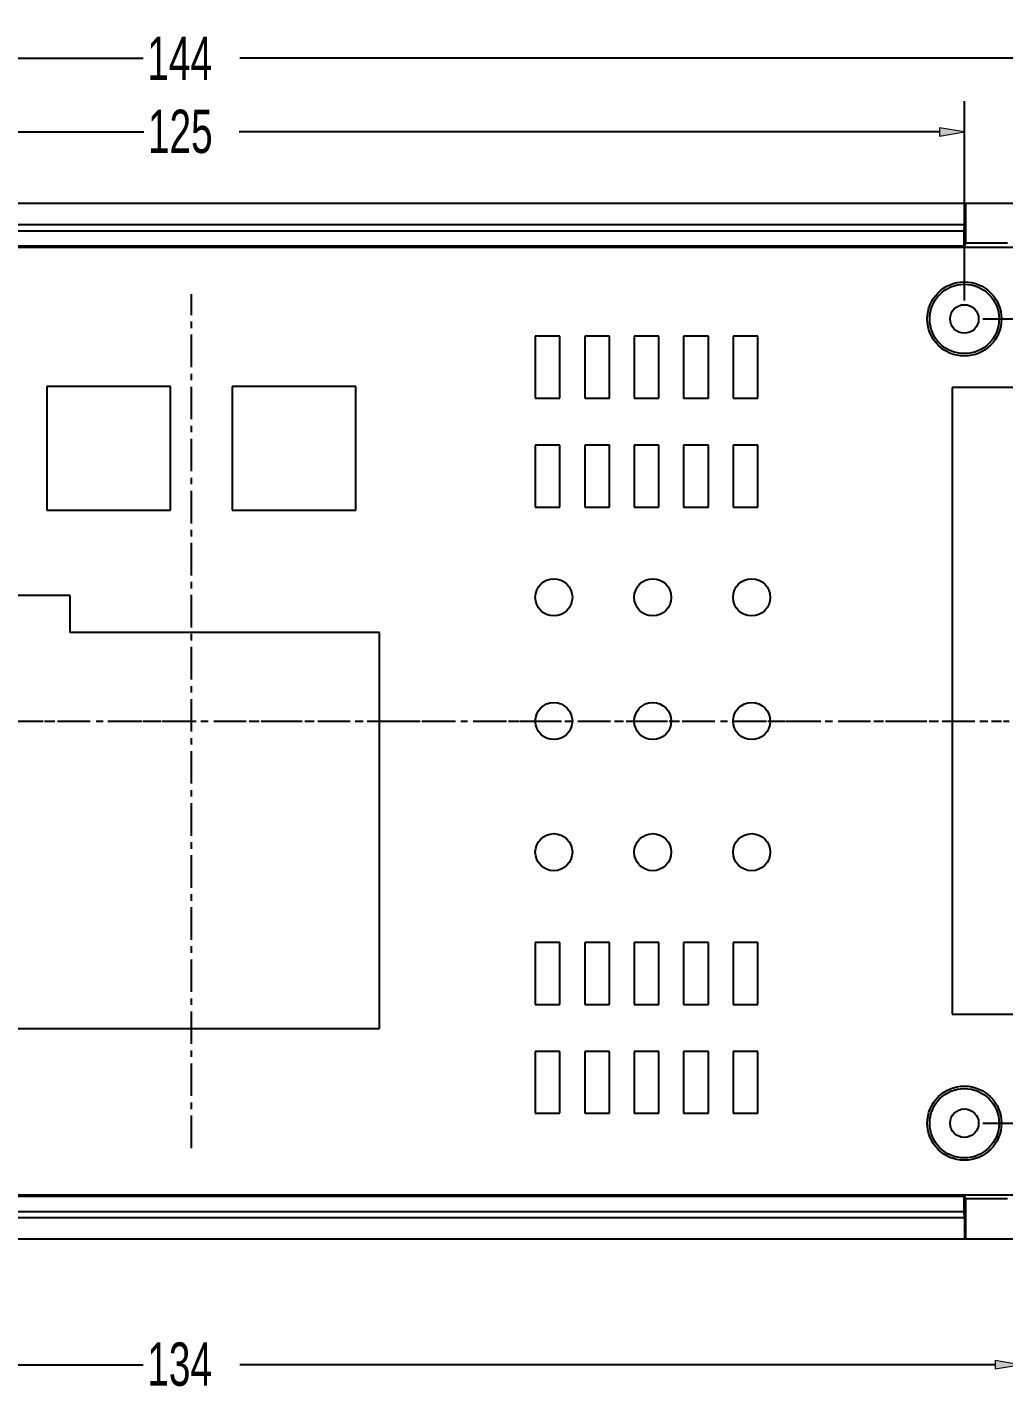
# Model space of a CAD drawing. Header units: inches. Extents: x 0 to 800, y 356 to 444.
# Drawn here: x 90.48 to 107.05, y 395.63 to 418.84 of the extents above; entities that cross this region are included whole.
import ezdxf

# ---------------------------------------------------------------- set-up
doc = ezdxf.new("R2010")
doc.units = ezdxf.units.IN
doc.header["$MEASUREMENT"] = 0
for name, pattern in [('AI-Linetype-15', [0.125948, 0.078717, -0.015743, 0.015743, -0.015743]), ('AI-Linetype-25', [0.883131, 0.551957, -0.110391, 0.110391, -0.110391]), ('AI-Linetype-26', [0.883131, 0.551957, -0.110391, 0.110391, -0.110391])]:
    doc.linetypes.add(name, pattern=pattern)
doc.layers.add('KEEPOUTLAYER', color=7, linetype='Continuous')

# ---------------------------------------------------------------- blocks, each defined once
blk = doc.blocks.new('block 398')
at = {"color": 7, "lineweight": 25, "true_color": 0xffffff}
blk.add_lwpolyline([(77.245, 398.286), (109.277, 398.286)], dxfattribs=at)
blk = doc.blocks.new('block 401')
at = {"color": 7, "lineweight": 25, "true_color": 0xffffff}
blk.add_lwpolyline([(80.142, 398.647), (106.381, 398.647)], dxfattribs=at)
blk = doc.blocks.new('block 402')
at = {"color": 7, "lineweight": 25, "true_color": 0xffffff}
blk.add_lwpolyline([(80.148, 398.752), (106.375, 398.752)], dxfattribs=at)
blk = doc.blocks.new('block 405')
at = {"color": 7, "lineweight": 25, "true_color": 0xffffff}
blk.add_lwpolyline([(107.114, 398.963), (106.403, 398.963)], dxfattribs=at)
blk = doc.blocks.new('block 407')
at = {"color": 7, "lineweight": 25, "true_color": 0xffffff}
blk.add_lwpolyline([(80.148, 399.011), (106.375, 399.011)], dxfattribs=at)
blk = doc.blocks.new('block 410')
at = {"color": 7, "lineweight": 25, "true_color": 0xffffff}
blk.add_lwpolyline([(79.222, 399.034), (107.303, 399.034)], dxfattribs=at)
blk = doc.blocks.new('block 413')
at = {"color": 7, "lineweight": 25, "true_color": 0xffffff}
blk.add_lwpolyline([(99.097, 400.417), (99.516, 400.417)], dxfattribs=at)
blk = doc.blocks.new('block 414')
at = {"color": 7, "lineweight": 25, "true_color": 0xffffff}
blk.add_lwpolyline([(99.936, 400.417), (100.356, 400.417)], dxfattribs=at)
blk = doc.blocks.new('block 415')
at = {"color": 7, "lineweight": 25, "true_color": 0xffffff}
blk.add_lwpolyline([(100.776, 400.417), (101.195, 400.417)], dxfattribs=at)
blk = doc.blocks.new('block 416')
at = {"color": 7, "lineweight": 25, "true_color": 0xffffff}
blk.add_lwpolyline([(101.615, 400.417), (102.035, 400.417)], dxfattribs=at)
blk = doc.blocks.new('block 417')
at = {"color": 7, "lineweight": 25, "true_color": 0xffffff}
blk.add_lwpolyline([(102.455, 400.417), (102.875, 400.417)], dxfattribs=at)
blk = doc.blocks.new('block 429')
at = {"color": 7, "lineweight": 25, "true_color": 0xffffff}
blk.add_lwpolyline([(102.875, 401.466), (102.455, 401.466)], dxfattribs=at)
blk = doc.blocks.new('block 430')
at = {"color": 7, "lineweight": 25, "true_color": 0xffffff}
blk.add_lwpolyline([(102.035, 401.466), (101.615, 401.466)], dxfattribs=at)
blk = doc.blocks.new('block 431')
at = {"color": 7, "lineweight": 25, "true_color": 0xffffff}
blk.add_lwpolyline([(101.195, 401.466), (100.776, 401.466)], dxfattribs=at)
blk = doc.blocks.new('block 432')
at = {"color": 7, "lineweight": 25, "true_color": 0xffffff}
blk.add_lwpolyline([(100.356, 401.466), (99.936, 401.466)], dxfattribs=at)
blk = doc.blocks.new('block 433')
at = {"color": 7, "lineweight": 25, "true_color": 0xffffff}
blk.add_lwpolyline([(99.516, 401.466), (99.097, 401.466)], dxfattribs=at)
blk = doc.blocks.new('block 434')
at = {"color": 7, "lineweight": 25, "true_color": 0xffffff}
blk.add_lwpolyline([(81.758, 401.856), (96.452, 401.856)], dxfattribs=at)
blk = doc.blocks.new('block 438')
at = {"color": 7, "lineweight": 25, "true_color": 0xffffff}
blk.add_lwpolyline([(106.175, 402.096), (108.475, 402.096)], dxfattribs=at)
blk = doc.blocks.new('block 441')
at = {"color": 7, "lineweight": 25, "true_color": 0xffffff}
blk.add_lwpolyline([(99.097, 402.264), (99.516, 402.264)], dxfattribs=at)
blk = doc.blocks.new('block 442')
at = {"color": 7, "lineweight": 25, "true_color": 0xffffff}
blk.add_lwpolyline([(99.936, 402.264), (100.356, 402.264)], dxfattribs=at)
blk = doc.blocks.new('block 443')
at = {"color": 7, "lineweight": 25, "true_color": 0xffffff}
blk.add_lwpolyline([(100.776, 402.264), (101.195, 402.264)], dxfattribs=at)
blk = doc.blocks.new('block 444')
at = {"color": 7, "lineweight": 25, "true_color": 0xffffff}
blk.add_lwpolyline([(101.615, 402.264), (102.035, 402.264)], dxfattribs=at)
blk = doc.blocks.new('block 445')
at = {"color": 7, "lineweight": 25, "true_color": 0xffffff}
blk.add_lwpolyline([(102.455, 402.264), (102.875, 402.264)], dxfattribs=at)
blk = doc.blocks.new('block 450')
at = {"color": 7, "lineweight": 25, "true_color": 0xffffff}
blk.add_lwpolyline([(102.875, 403.313), (102.455, 403.313)], dxfattribs=at)
blk = doc.blocks.new('block 451')
at = {"color": 7, "lineweight": 25, "true_color": 0xffffff}
blk.add_lwpolyline([(102.035, 403.313), (101.615, 403.313)], dxfattribs=at)
blk = doc.blocks.new('block 452')
at = {"color": 7, "lineweight": 25, "true_color": 0xffffff}
blk.add_lwpolyline([(101.195, 403.313), (100.776, 403.313)], dxfattribs=at)
blk = doc.blocks.new('block 453')
at = {"color": 7, "lineweight": 25, "true_color": 0xffffff}
blk.add_lwpolyline([(100.356, 403.313), (99.936, 403.313)], dxfattribs=at)
blk = doc.blocks.new('block 454')
at = {"color": 7, "lineweight": 25, "true_color": 0xffffff}
blk.add_lwpolyline([(99.516, 403.313), (99.097, 403.313)], dxfattribs=at)
blk = doc.blocks.new('block 462')
at = {"color": 7, "lineweight": 25, "true_color": 0xffffff}
blk.add_lwpolyline([(90.805, 412.747), (90.805, 410.647)], dxfattribs=at)
blk = doc.blocks.new('block 463')
at = {"color": 7, "lineweight": 25, "true_color": 0xffffff}
blk.add_lwpolyline([(91.204, 408.573), (91.204, 409.203)], dxfattribs=at)
blk = doc.blocks.new('block 472')
at = {"color": 7, "lineweight": 25, "true_color": 0xffffff}
blk.add_lwpolyline([(92.904, 410.647), (92.904, 412.747)], dxfattribs=at)
blk = doc.blocks.new('block 479')
at = {"color": 7, "lineweight": 25, "true_color": 0xffffff}
blk.add_lwpolyline([(93.954, 412.747), (93.954, 410.647)], dxfattribs=at)
blk = doc.blocks.new('block 486')
at = {"color": 7, "lineweight": 25, "true_color": 0xffffff}
blk.add_lwpolyline([(96.452, 408.573), (91.204, 408.573)], dxfattribs=at)
blk = doc.blocks.new('block 488')
at = {"color": 7, "lineweight": 25, "true_color": 0xffffff}
blk.add_lwpolyline([(96.053, 410.647), (96.053, 412.747)], dxfattribs=at)
blk = doc.blocks.new('block 491')
at = {"color": 7, "lineweight": 25, "true_color": 0xffffff}
blk.add_lwpolyline([(91.204, 409.203), (87.006, 409.203)], dxfattribs=at)
blk = doc.blocks.new('block 496')
at = {"color": 7, "lineweight": 25, "true_color": 0xffffff}
blk.add_lwpolyline([(96.452, 401.856), (96.452, 408.573)], dxfattribs=at)
blk = doc.blocks.new('block 504')
at = {"color": 7, "lineweight": 25, "true_color": 0xffffff}
blk.add_lwpolyline([(90.805, 410.647), (92.904, 410.647)], dxfattribs=at)
blk = doc.blocks.new('block 505')
at = {"color": 7, "lineweight": 25, "true_color": 0xffffff}
blk.add_lwpolyline([(93.954, 410.647), (96.053, 410.647)], dxfattribs=at)
blk = doc.blocks.new('block 506')
at = {"color": 7, "lineweight": 25, "true_color": 0xffffff}
blk.add_lwpolyline([(99.097, 410.702), (99.516, 410.702)], dxfattribs=at)
blk = doc.blocks.new('block 507')
at = {"color": 7, "lineweight": 25, "true_color": 0xffffff}
blk.add_lwpolyline([(99.936, 410.702), (100.356, 410.702)], dxfattribs=at)
blk = doc.blocks.new('block 508')
at = {"color": 7, "lineweight": 25, "true_color": 0xffffff}
blk.add_lwpolyline([(100.776, 410.702), (101.195, 410.702)], dxfattribs=at)
blk = doc.blocks.new('block 509')
at = {"color": 7, "lineweight": 25, "true_color": 0xffffff}
blk.add_lwpolyline([(101.615, 410.702), (102.035, 410.702)], dxfattribs=at)
blk = doc.blocks.new('block 510')
at = {"color": 7, "lineweight": 25, "true_color": 0xffffff}
blk.add_lwpolyline([(102.455, 410.702), (102.875, 410.702)], dxfattribs=at)
blk = doc.blocks.new('block 515')
at = {"color": 7, "lineweight": 25, "true_color": 0xffffff}
blk.add_lwpolyline([(102.875, 411.751), (102.455, 411.751)], dxfattribs=at)
blk = doc.blocks.new('block 516')
at = {"color": 7, "lineweight": 25, "true_color": 0xffffff}
blk.add_lwpolyline([(102.035, 411.751), (101.615, 411.751)], dxfattribs=at)
blk = doc.blocks.new('block 517')
at = {"color": 7, "lineweight": 25, "true_color": 0xffffff}
blk.add_lwpolyline([(101.195, 411.751), (100.776, 411.751)], dxfattribs=at)
blk = doc.blocks.new('block 518')
at = {"color": 7, "lineweight": 25, "true_color": 0xffffff}
blk.add_lwpolyline([(100.356, 411.751), (99.936, 411.751)], dxfattribs=at)
blk = doc.blocks.new('block 519')
at = {"color": 7, "lineweight": 25, "true_color": 0xffffff}
blk.add_lwpolyline([(99.516, 411.751), (99.097, 411.751)], dxfattribs=at)
blk = doc.blocks.new('block 524')
at = {"color": 7, "lineweight": 25, "true_color": 0xffffff}
blk.add_lwpolyline([(99.097, 412.549), (99.516, 412.549)], dxfattribs=at)
blk = doc.blocks.new('block 525')
at = {"color": 7, "lineweight": 25, "true_color": 0xffffff}
blk.add_lwpolyline([(99.936, 412.549), (100.356, 412.549)], dxfattribs=at)
blk = doc.blocks.new('block 526')
at = {"color": 7, "lineweight": 25, "true_color": 0xffffff}
blk.add_lwpolyline([(100.776, 412.549), (101.195, 412.549)], dxfattribs=at)
blk = doc.blocks.new('block 527')
at = {"color": 7, "lineweight": 25, "true_color": 0xffffff}
blk.add_lwpolyline([(101.615, 412.549), (102.035, 412.549)], dxfattribs=at)
blk = doc.blocks.new('block 528')
at = {"color": 7, "lineweight": 25, "true_color": 0xffffff}
blk.add_lwpolyline([(102.455, 412.549), (102.875, 412.549)], dxfattribs=at)
blk = doc.blocks.new('block 531')
at = {"color": 7, "lineweight": 25, "true_color": 0xffffff}
blk.add_lwpolyline([(108.475, 412.727), (106.175, 412.727)], dxfattribs=at)
blk = doc.blocks.new('block 533')
at = {"color": 7, "lineweight": 25, "true_color": 0xffffff}
blk.add_lwpolyline([(96.053, 412.747), (93.954, 412.747)], dxfattribs=at)
blk = doc.blocks.new('block 534')
at = {"color": 7, "lineweight": 25, "true_color": 0xffffff}
blk.add_lwpolyline([(92.904, 412.747), (90.805, 412.747)], dxfattribs=at)
blk = doc.blocks.new('block 538')
at = {"color": 7, "lineweight": 25, "true_color": 0xffffff}
blk.add_lwpolyline([(99.097, 413.599), (99.097, 412.549)], dxfattribs=at)
blk = doc.blocks.new('block 539')
at = {"color": 7, "lineweight": 25, "true_color": 0xffffff}
blk.add_lwpolyline([(99.097, 411.751), (99.097, 410.702)], dxfattribs=at)
blk = doc.blocks.new('block 540')
at = {"color": 7, "lineweight": 25, "true_color": 0xffffff}
blk.add_lwpolyline([(99.097, 403.313), (99.097, 402.264)], dxfattribs=at)
blk = doc.blocks.new('block 541')
at = {"color": 7, "lineweight": 25, "true_color": 0xffffff}
blk.add_lwpolyline([(99.097, 401.466), (99.097, 400.417)], dxfattribs=at)
blk = doc.blocks.new('block 542')
at = {"color": 7, "lineweight": 25, "true_color": 0xffffff}
blk.add_lwpolyline([(99.516, 400.417), (99.516, 401.466)], dxfattribs=at)
blk = doc.blocks.new('block 543')
at = {"color": 7, "lineweight": 25, "true_color": 0xffffff}
blk.add_lwpolyline([(99.516, 402.264), (99.516, 403.313)], dxfattribs=at)
blk = doc.blocks.new('block 544')
at = {"color": 7, "lineweight": 25, "true_color": 0xffffff}
blk.add_lwpolyline([(99.516, 410.702), (99.516, 411.751)], dxfattribs=at)
blk = doc.blocks.new('block 545')
at = {"color": 7, "lineweight": 25, "true_color": 0xffffff}
blk.add_lwpolyline([(99.516, 412.549), (99.516, 413.599)], dxfattribs=at)
blk = doc.blocks.new('block 546')
at = {"color": 7, "lineweight": 25, "true_color": 0xffffff}
blk.add_lwpolyline([(99.936, 413.599), (99.936, 412.549)], dxfattribs=at)
blk = doc.blocks.new('block 547')
at = {"color": 7, "lineweight": 25, "true_color": 0xffffff}
blk.add_lwpolyline([(99.936, 411.751), (99.936, 410.702)], dxfattribs=at)
blk = doc.blocks.new('block 548')
at = {"color": 7, "lineweight": 25, "true_color": 0xffffff}
blk.add_lwpolyline([(99.936, 403.313), (99.936, 402.264)], dxfattribs=at)
blk = doc.blocks.new('block 549')
at = {"color": 7, "lineweight": 25, "true_color": 0xffffff}
blk.add_lwpolyline([(99.936, 401.466), (99.936, 400.417)], dxfattribs=at)
blk = doc.blocks.new('block 554')
at = {"color": 7, "lineweight": 25, "true_color": 0xffffff}
blk.add_lwpolyline([(102.875, 413.599), (102.455, 413.599)], dxfattribs=at)
blk = doc.blocks.new('block 555')
at = {"color": 7, "lineweight": 25, "true_color": 0xffffff}
blk.add_lwpolyline([(102.035, 413.599), (101.615, 413.599)], dxfattribs=at)
blk = doc.blocks.new('block 556')
at = {"color": 7, "lineweight": 25, "true_color": 0xffffff}
blk.add_lwpolyline([(101.195, 413.599), (100.776, 413.599)], dxfattribs=at)
blk = doc.blocks.new('block 557')
at = {"color": 7, "lineweight": 25, "true_color": 0xffffff}
blk.add_lwpolyline([(100.356, 413.599), (99.936, 413.599)], dxfattribs=at)
blk = doc.blocks.new('block 558')
at = {"color": 7, "lineweight": 25, "true_color": 0xffffff}
blk.add_lwpolyline([(99.516, 413.599), (99.097, 413.599)], dxfattribs=at)
blk = doc.blocks.new('block 561')
at = {"color": 7, "lineweight": 25, "true_color": 0xffffff}
blk.add_lwpolyline([(100.356, 400.417), (100.356, 401.466)], dxfattribs=at)
blk = doc.blocks.new('block 562')
at = {"color": 7, "lineweight": 25, "true_color": 0xffffff}
blk.add_lwpolyline([(100.356, 402.264), (100.356, 403.313)], dxfattribs=at)
blk = doc.blocks.new('block 563')
at = {"color": 7, "lineweight": 25, "true_color": 0xffffff}
blk.add_lwpolyline([(100.356, 410.702), (100.356, 411.751)], dxfattribs=at)
blk = doc.blocks.new('block 564')
at = {"color": 7, "lineweight": 25, "true_color": 0xffffff}
blk.add_lwpolyline([(100.356, 412.549), (100.356, 413.599)], dxfattribs=at)
blk = doc.blocks.new('block 565')
at = {"color": 7, "lineweight": 25, "true_color": 0xffffff}
blk.add_lwpolyline([(100.776, 413.599), (100.776, 412.549)], dxfattribs=at)
blk = doc.blocks.new('block 566')
at = {"color": 7, "lineweight": 25, "true_color": 0xffffff}
blk.add_lwpolyline([(100.776, 411.751), (100.776, 410.702)], dxfattribs=at)
blk = doc.blocks.new('block 567')
at = {"color": 7, "lineweight": 25, "true_color": 0xffffff}
blk.add_lwpolyline([(100.776, 403.313), (100.776, 402.264)], dxfattribs=at)
blk = doc.blocks.new('block 568')
at = {"color": 7, "lineweight": 25, "true_color": 0xffffff}
blk.add_lwpolyline([(100.776, 401.466), (100.776, 400.417)], dxfattribs=at)
blk = doc.blocks.new('block 569')
at = {"color": 7, "lineweight": 25, "true_color": 0xffffff}
blk.add_lwpolyline([(101.195, 400.417), (101.195, 401.466)], dxfattribs=at)
blk = doc.blocks.new('block 570')
at = {"color": 7, "lineweight": 25, "true_color": 0xffffff}
blk.add_lwpolyline([(101.195, 402.264), (101.195, 403.313)], dxfattribs=at)
blk = doc.blocks.new('block 571')
at = {"color": 7, "lineweight": 25, "true_color": 0xffffff}
blk.add_lwpolyline([(101.195, 410.702), (101.195, 411.751)], dxfattribs=at)
blk = doc.blocks.new('block 572')
at = {"color": 7, "lineweight": 25, "true_color": 0xffffff}
blk.add_lwpolyline([(101.195, 412.549), (101.195, 413.599)], dxfattribs=at)
blk = doc.blocks.new('block 573')
at = {"color": 7, "lineweight": 25, "true_color": 0xffffff}
blk.add_lwpolyline([(106.403, 415.178), (106.375, 415.131)], dxfattribs=at)
blk = doc.blocks.new('block 574')
at = {"color": 7, "lineweight": 25, "true_color": 0xffffff}
blk.add_lwpolyline([(107.3, 415.107), (79.243, 415.107)], dxfattribs=at)
blk = doc.blocks.new('block 577')
at = {"color": 7, "lineweight": 25, "true_color": 0xffffff}
blk.add_lwpolyline([(80.148, 415.131), (106.375, 415.131)], dxfattribs=at)
blk = doc.blocks.new('block 578')
at = {"color": 7, "lineweight": 25, "true_color": 0xffffff}
blk.add_lwpolyline([(107.114, 415.178), (106.403, 415.178)], dxfattribs=at)
blk = doc.blocks.new('block 582')
at = {"color": 7, "lineweight": 25, "true_color": 0xffffff}
blk.add_lwpolyline([(80.148, 415.389), (106.375, 415.389)], dxfattribs=at)
blk = doc.blocks.new('block 583')
at = {"color": 7, "lineweight": 25, "true_color": 0xffffff}
blk.add_lwpolyline([(106.375, 399.011), (106.403, 398.963)], dxfattribs=at)
blk = doc.blocks.new('block 584')
at = {"color": 7, "lineweight": 25, "true_color": 0xffffff}
blk.add_lwpolyline([(101.615, 413.599), (101.615, 412.549)], dxfattribs=at)
blk = doc.blocks.new('block 585')
at = {"color": 7, "lineweight": 25, "true_color": 0xffffff}
blk.add_lwpolyline([(101.615, 411.751), (101.615, 410.702)], dxfattribs=at)
blk = doc.blocks.new('block 586')
at = {"color": 7, "lineweight": 25, "true_color": 0xffffff}
blk.add_lwpolyline([(101.615, 403.313), (101.615, 402.264)], dxfattribs=at)
blk = doc.blocks.new('block 587')
at = {"color": 7, "lineweight": 25, "true_color": 0xffffff}
blk.add_lwpolyline([(101.615, 401.466), (101.615, 400.417)], dxfattribs=at)
blk = doc.blocks.new('block 588')
at = {"color": 7, "lineweight": 25, "true_color": 0xffffff}
blk.add_lwpolyline([(102.035, 400.417), (102.035, 401.466)], dxfattribs=at)
blk = doc.blocks.new('block 589')
at = {"color": 7, "lineweight": 25, "true_color": 0xffffff}
blk.add_lwpolyline([(102.035, 402.264), (102.035, 403.313)], dxfattribs=at)
blk = doc.blocks.new('block 590')
at = {"color": 7, "lineweight": 25, "true_color": 0xffffff}
blk.add_lwpolyline([(102.035, 410.702), (102.035, 411.751)], dxfattribs=at)
blk = doc.blocks.new('block 591')
at = {"color": 7, "lineweight": 25, "true_color": 0xffffff}
blk.add_lwpolyline([(102.035, 412.549), (102.035, 413.599)], dxfattribs=at)
blk = doc.blocks.new('block 592')
at = {"color": 7, "lineweight": 25, "true_color": 0xffffff}
blk.add_lwpolyline([(102.455, 413.599), (102.455, 412.549)], dxfattribs=at)
blk = doc.blocks.new('block 593')
at = {"color": 7, "lineweight": 25, "true_color": 0xffffff}
blk.add_lwpolyline([(102.455, 411.751), (102.455, 410.702)], dxfattribs=at)
blk = doc.blocks.new('block 594')
at = {"color": 7, "lineweight": 25, "true_color": 0xffffff}
blk.add_lwpolyline([(102.455, 403.313), (102.455, 402.264)], dxfattribs=at)
blk = doc.blocks.new('block 595')
at = {"color": 7, "lineweight": 25, "true_color": 0xffffff}
blk.add_lwpolyline([(102.455, 401.466), (102.455, 400.417)], dxfattribs=at)
blk = doc.blocks.new('block 596')
at = {"color": 7, "lineweight": 25, "true_color": 0xffffff}
blk.add_lwpolyline([(80.142, 415.494), (106.381, 415.494)], dxfattribs=at)
blk = doc.blocks.new('block 599')
at = {"color": 7, "lineweight": 25, "true_color": 0xffffff}
blk.add_lwpolyline([(77.245, 415.855), (109.277, 415.855)], dxfattribs=at)
blk = doc.blocks.new('block 600')
at = {"color": 7, "lineweight": 25, "true_color": 0xffffff}
blk.add_lwpolyline([(102.875, 400.417), (102.875, 401.466)], dxfattribs=at)
blk = doc.blocks.new('block 601')
at = {"color": 7, "lineweight": 25, "true_color": 0xffffff}
blk.add_lwpolyline([(102.875, 402.264), (102.875, 403.313)], dxfattribs=at)
blk = doc.blocks.new('block 602')
at = {"color": 7, "lineweight": 25, "true_color": 0xffffff}
blk.add_lwpolyline([(102.875, 410.702), (102.875, 411.751)], dxfattribs=at)
blk = doc.blocks.new('block 603')
at = {"color": 7, "lineweight": 25, "true_color": 0xffffff}
blk.add_lwpolyline([(102.875, 412.549), (102.875, 413.599)], dxfattribs=at)
blk = doc.blocks.new('block 604')
at = {"color": 7, "lineweight": 25, "true_color": 0xffffff}
blk.add_lwpolyline([(106.381, 398.647), (106.375, 398.752)], dxfattribs=at)
blk = doc.blocks.new('block 605')
at = {"color": 7, "lineweight": 25, "true_color": 0xffffff}
blk.add_lwpolyline([(106.175, 412.727), (106.175, 402.096)], dxfattribs=at)
blk = doc.blocks.new('block 606')
at = {"color": 7, "lineweight": 25, "true_color": 0xffffff}
blk.add_lwpolyline([(106.375, 398.752), (106.375, 399.011)], dxfattribs=at)
blk = doc.blocks.new('block 607')
at = {"color": 7, "lineweight": 25, "true_color": 0xffffff}
blk.add_lwpolyline([(106.375, 415.131), (106.375, 415.389)], dxfattribs=at)
blk = doc.blocks.new('block 608')
at = {"color": 7, "lineweight": 25, "true_color": 0xffffff}
blk.add_lwpolyline([(106.381, 415.855), (106.381, 415.494)], dxfattribs=at)
blk = doc.blocks.new('block 609')
at = {"color": 7, "lineweight": 25, "true_color": 0xffffff}
blk.add_lwpolyline([(106.381, 398.647), (106.381, 398.286)], dxfattribs=at)
blk = doc.blocks.new('block 610')
at = {"color": 7, "lineweight": 25, "true_color": 0xffffff}
blk.add_lwpolyline([(106.403, 398.286), (106.403, 398.963)], dxfattribs=at)
blk = doc.blocks.new('block 611')
at = {"color": 7, "lineweight": 25, "true_color": 0xffffff}
blk.add_lwpolyline([(106.403, 415.178), (106.403, 415.855)], dxfattribs=at)
blk = doc.blocks.new('block 612')
at = {"color": 7, "lineweight": 25, "true_color": 0xffffff}
blk.add_lwpolyline([(106.375, 415.389), (106.381, 415.494)], dxfattribs=at)
blk = doc.blocks.new('block 880')
at = {"color": 7, "lineweight": 25, "true_color": 0xffffff}
blk.add_open_spline([(107.01, 400.249), (107.01, 400.596), (106.728, 400.878), (106.38, 400.878), (106.032, 400.878), (105.75, 400.596), (105.75, 400.249), (105.75, 399.9), (106.032, 399.619), (106.38, 399.619), (106.728, 399.619), (107.01, 399.9), (107.01, 400.249), (107.01, 400.249), (107.01, 400.249), (107.01, 400.249)], degree=3, knots=[0, 0, 0, 0, 1, 1, 1, 2, 2, 2, 3, 3, 3, 4, 4, 4, 5, 5, 5, 5], dxfattribs=at)
blk = doc.blocks.new('block 881')
at = {"color": 7, "lineweight": 25, "true_color": 0xffffff}
blk.add_open_spline([(106.969, 400.249), (106.969, 400.574), (106.705, 400.837), (106.38, 400.837), (106.055, 400.837), (105.792, 400.574), (105.792, 400.249), (105.792, 399.924), (106.055, 399.66), (106.38, 399.66), (106.705, 399.66), (106.969, 399.924), (106.969, 400.249), (106.969, 400.249), (106.969, 400.249), (106.969, 400.249)], degree=3, knots=[0, 0, 0, 0, 1, 1, 1, 2, 2, 2, 3, 3, 3, 4, 4, 4, 5, 5, 5, 5], dxfattribs=at)
blk = doc.blocks.new('block 883')
at = {"color": 7, "lineweight": 25, "true_color": 0xffffff}
blk.add_open_spline([(99.726, 404.846), (99.726, 405.02), (99.585, 405.161), (99.411, 405.161), (99.237, 405.161), (99.097, 405.02), (99.097, 404.846), (99.097, 404.672), (99.237, 404.531), (99.411, 404.531), (99.585, 404.531), (99.726, 404.672), (99.726, 404.846), (99.726, 404.846), (99.726, 404.846), (99.726, 404.846)], degree=3, knots=[0, 0, 0, 0, 1, 1, 1, 2, 2, 2, 3, 3, 3, 4, 4, 4, 5, 5, 5, 5], dxfattribs=at)
blk = doc.blocks.new('block 884')
at = {"color": 7, "lineweight": 25, "true_color": 0xffffff}
blk.add_open_spline([(101.405, 404.846), (101.405, 405.02), (101.265, 405.161), (101.09, 405.161), (100.917, 405.161), (100.776, 405.02), (100.776, 404.846), (100.776, 404.672), (100.917, 404.531), (101.09, 404.531), (101.265, 404.531), (101.405, 404.672), (101.405, 404.846), (101.405, 404.846), (101.405, 404.846), (101.405, 404.846)], degree=3, knots=[0, 0, 0, 0, 1, 1, 1, 2, 2, 2, 3, 3, 3, 4, 4, 4, 5, 5, 5, 5], dxfattribs=at)
blk = doc.blocks.new('block 885')
at = {"color": 7, "lineweight": 25, "true_color": 0xffffff}
blk.add_open_spline([(103.084, 404.846), (103.084, 405.02), (102.944, 405.161), (102.77, 405.161), (102.596, 405.161), (102.455, 405.02), (102.455, 404.846), (102.455, 404.672), (102.596, 404.531), (102.77, 404.531), (102.944, 404.531), (103.084, 404.672), (103.084, 404.846), (103.084, 404.846), (103.084, 404.846), (103.084, 404.846)], degree=3, knots=[0, 0, 0, 0, 1, 1, 1, 2, 2, 2, 3, 3, 3, 4, 4, 4, 5, 5, 5, 5], dxfattribs=at)
blk = doc.blocks.new('block 886')
at = {"color": 7, "lineweight": 25, "true_color": 0xffffff}
blk.add_open_spline([(106.622, 400.249), (106.622, 400.382), (106.514, 400.49), (106.38, 400.49), (106.247, 400.49), (106.139, 400.382), (106.139, 400.249), (106.139, 400.115), (106.247, 400.007), (106.38, 400.007), (106.514, 400.007), (106.622, 400.115), (106.622, 400.249), (106.622, 400.249), (106.622, 400.249), (106.622, 400.249)], degree=3, knots=[0, 0, 0, 0, 1, 1, 1, 2, 2, 2, 3, 3, 3, 4, 4, 4, 5, 5, 5, 5], dxfattribs=at)
blk = doc.blocks.new('block 892')
at = {"color": 7, "lineweight": 25, "true_color": 0xffffff}
blk.add_open_spline([(107.01, 413.893), (107.01, 414.24), (106.728, 414.522), (106.38, 414.522), (106.032, 414.522), (105.75, 414.24), (105.75, 413.893), (105.75, 413.545), (106.032, 413.263), (106.38, 413.263), (106.728, 413.263), (107.01, 413.545), (107.01, 413.893), (107.01, 413.893), (107.01, 413.893), (107.01, 413.893)], degree=3, knots=[0, 0, 0, 0, 1, 1, 1, 2, 2, 2, 3, 3, 3, 4, 4, 4, 5, 5, 5, 5], dxfattribs=at)
blk = doc.blocks.new('block 893')
at = {"color": 7, "lineweight": 25, "true_color": 0xffffff}
blk.add_open_spline([(106.969, 413.893), (106.969, 414.218), (106.705, 414.481), (106.38, 414.481), (106.055, 414.481), (105.792, 414.218), (105.792, 413.893), (105.792, 413.567), (106.055, 413.304), (106.38, 413.304), (106.705, 413.304), (106.969, 413.567), (106.969, 413.893), (106.969, 413.893), (106.969, 413.893), (106.969, 413.893)], degree=3, knots=[0, 0, 0, 0, 1, 1, 1, 2, 2, 2, 3, 3, 3, 4, 4, 4, 5, 5, 5, 5], dxfattribs=at)
blk = doc.blocks.new('block 895')
at = {"color": 7, "lineweight": 25, "true_color": 0xffffff}
blk.add_open_spline([(103.084, 407.07), (103.084, 407.245), (102.944, 407.385), (102.77, 407.385), (102.596, 407.385), (102.455, 407.245), (102.455, 407.07), (102.455, 406.896), (102.596, 406.756), (102.77, 406.756), (102.944, 406.756), (103.084, 406.896), (103.084, 407.07), (103.084, 407.07), (103.084, 407.07), (103.084, 407.07)], degree=3, knots=[0, 0, 0, 0, 1, 1, 1, 2, 2, 2, 3, 3, 3, 4, 4, 4, 5, 5, 5, 5], dxfattribs=at)
blk = doc.blocks.new('block 896')
at = {"color": 7, "lineweight": 25, "true_color": 0xffffff}
blk.add_open_spline([(101.405, 407.07), (101.405, 407.245), (101.265, 407.385), (101.09, 407.385), (100.917, 407.385), (100.776, 407.245), (100.776, 407.07), (100.776, 406.896), (100.917, 406.756), (101.09, 406.756), (101.265, 406.756), (101.405, 406.896), (101.405, 407.07), (101.405, 407.07), (101.405, 407.07), (101.405, 407.07)], degree=3, knots=[0, 0, 0, 0, 1, 1, 1, 2, 2, 2, 3, 3, 3, 4, 4, 4, 5, 5, 5, 5], dxfattribs=at)
blk = doc.blocks.new('block 897')
at = {"color": 7, "lineweight": 25, "true_color": 0xffffff}
blk.add_open_spline([(99.726, 407.07), (99.726, 407.245), (99.585, 407.385), (99.411, 407.385), (99.237, 407.385), (99.097, 407.245), (99.097, 407.07), (99.097, 406.896), (99.237, 406.756), (99.411, 406.756), (99.585, 406.756), (99.726, 406.896), (99.726, 407.07), (99.726, 407.07), (99.726, 407.07), (99.726, 407.07)], degree=3, knots=[0, 0, 0, 0, 1, 1, 1, 2, 2, 2, 3, 3, 3, 4, 4, 4, 5, 5, 5, 5], dxfattribs=at)
blk = doc.blocks.new('block 898')
at = {"color": 7, "lineweight": 25, "true_color": 0xffffff}
blk.add_open_spline([(99.726, 409.169), (99.726, 409.344), (99.585, 409.484), (99.411, 409.484), (99.237, 409.484), (99.097, 409.344), (99.097, 409.169), (99.097, 408.996), (99.237, 408.855), (99.411, 408.855), (99.585, 408.855), (99.726, 408.996), (99.726, 409.169), (99.726, 409.169), (99.726, 409.169), (99.726, 409.169)], degree=3, knots=[0, 0, 0, 0, 1, 1, 1, 2, 2, 2, 3, 3, 3, 4, 4, 4, 5, 5, 5, 5], dxfattribs=at)
blk = doc.blocks.new('block 899')
at = {"color": 7, "lineweight": 25, "true_color": 0xffffff}
blk.add_open_spline([(101.405, 409.169), (101.405, 409.344), (101.265, 409.484), (101.09, 409.484), (100.917, 409.484), (100.776, 409.344), (100.776, 409.169), (100.776, 408.996), (100.917, 408.855), (101.09, 408.855), (101.265, 408.855), (101.405, 408.996), (101.405, 409.169), (101.405, 409.169), (101.405, 409.169), (101.405, 409.169)], degree=3, knots=[0, 0, 0, 0, 1, 1, 1, 2, 2, 2, 3, 3, 3, 4, 4, 4, 5, 5, 5, 5], dxfattribs=at)
blk = doc.blocks.new('block 900')
at = {"color": 7, "lineweight": 25, "true_color": 0xffffff}
blk.add_open_spline([(103.084, 409.169), (103.084, 409.344), (102.944, 409.484), (102.77, 409.484), (102.596, 409.484), (102.455, 409.344), (102.455, 409.169), (102.455, 408.996), (102.596, 408.855), (102.77, 408.855), (102.944, 408.855), (103.084, 408.996), (103.084, 409.169), (103.084, 409.169), (103.084, 409.169), (103.084, 409.169)], degree=3, knots=[0, 0, 0, 0, 1, 1, 1, 2, 2, 2, 3, 3, 3, 4, 4, 4, 5, 5, 5, 5], dxfattribs=at)
blk = doc.blocks.new('block 901')
at = {"color": 7, "lineweight": 25, "true_color": 0xffffff}
blk.add_open_spline([(106.622, 413.893), (106.622, 414.026), (106.514, 414.134), (106.38, 414.134), (106.247, 414.134), (106.139, 414.026), (106.139, 413.893), (106.139, 413.759), (106.247, 413.651), (106.38, 413.651), (106.514, 413.651), (106.622, 413.759), (106.622, 413.893), (106.622, 413.893), (106.622, 413.893), (106.622, 413.893)], degree=3, knots=[0, 0, 0, 0, 1, 1, 1, 2, 2, 2, 3, 3, 3, 4, 4, 4, 5, 5, 5, 5], dxfattribs=at)
blk = doc.blocks.new('block 3116')
at = {"color": 5, "lineweight": 25, "true_color": 0x0000ff}
blk.add_lwpolyline([(80.142, 414.208), (80.142, 417.589)], dxfattribs=at)
blk = doc.blocks.new('block 3117')
at = {"color": 5, "lineweight": 25, "true_color": 0x0000ff}
blk.add_lwpolyline([(106.38, 414.208), (106.38, 417.589)], dxfattribs=at)
blk = doc.blocks.new('block 3118')
at = {"color": 5, "lineweight": 25, "true_color": 0x0000ff}
blk.add_lwpolyline([(80.562, 417.064), (92.454, 417.064)], dxfattribs=at)
blk = doc.blocks.new('block 3119')
at = {"color": 5, "lineweight": 25, "true_color": 0x0000ff}
blk.add_lwpolyline([(105.96, 417.064), (94.069, 417.064)], dxfattribs=at)
blk = doc.blocks.new('block 3120')
at = {"true_color": 0x0000ff}
h = blk.add_hatch(color=5, dxfattribs=at)
h.dxf.hatch_style = 2
h.paths.add_polyline_path([(80.562, 417.135), (80.562, 416.995), (80.142, 417.064)])
at = {"lineweight": 0}
blk.add_lwpolyline([(80.562, 417.135), (80.562, 416.995), (80.142, 417.064), (80.562, 417.135)], dxfattribs=at)
blk = doc.blocks.new('block 3121')
at = {"true_color": 0x0000ff}
h = blk.add_hatch(color=5, dxfattribs=at)
h.dxf.hatch_style = 2
h.paths.add_polyline_path([(105.96, 417.135), (105.96, 416.995), (106.38, 417.064)])
at = {"lineweight": 0}
blk.add_lwpolyline([(105.96, 417.135), (105.96, 416.995), (106.38, 417.064), (105.96, 417.135)], dxfattribs=at)
blk = doc.blocks.new('block 3122')
at = {"color": 3, "true_color": 0x00ff00, "insert": (92.522, 416.697), "char_height": 0.7347, "attachment_point": 7}
blk.add_mtext('\\fAdobe Song Std L|b0|i0|c0|p34;\\W0.67;125', dxfattribs=at)
blk = doc.blocks.new('block 3123')
at = {"lineweight": 0}
blk.add_lwpolyline([(80.142, 413.893), (80.142, 413.893)], dxfattribs=at)
blk = doc.blocks.new('block 3124')
at = {"lineweight": 0}
blk.add_lwpolyline([(106.38, 413.893), (106.38, 413.893)], dxfattribs=at)
blk = doc.blocks.new('block 3125')
at = {"lineweight": 0}
blk.add_lwpolyline([(106.38, 417.064), (106.38, 417.064)], dxfattribs=at)
blk = doc.blocks.new('block 3115')
for name in ['block 3116', 'block 3117', 'block 3122', 'block 3120', 'block 3121', 'block 3118', 'block 3119', 'block 3125', 'block 3123', 'block 3124']:
    blk.add_blockref(name, (0, 0))
blk = doc.blocks.new('block 3127')
at = {"color": 5, "lineweight": 25, "true_color": 0x0000ff}
blk.add_lwpolyline([(78.147, 415.047), (78.147, 418.839)], dxfattribs=at)
blk = doc.blocks.new('block 3128')
at = {"color": 5, "lineweight": 25, "true_color": 0x0000ff}
blk.add_lwpolyline([(108.375, 415.047), (108.375, 418.839)], dxfattribs=at)
blk = doc.blocks.new('block 3129')
at = {"color": 5, "lineweight": 25, "true_color": 0x0000ff}
blk.add_lwpolyline([(78.567, 418.314), (92.442, 418.314)], dxfattribs=at)
blk = doc.blocks.new('block 3130')
at = {"color": 5, "lineweight": 25, "true_color": 0x0000ff}
blk.add_lwpolyline([(107.955, 418.314), (94.081, 418.314)], dxfattribs=at)
blk = doc.blocks.new('block 3131')
at = {"true_color": 0x0000ff}
h = blk.add_hatch(color=5, dxfattribs=at)
h.dxf.hatch_style = 2
h.paths.add_polyline_path([(78.567, 418.384), (78.567, 418.244), (78.147, 418.314)])
at = {"lineweight": 0}
blk.add_lwpolyline([(78.567, 418.384), (78.567, 418.244), (78.147, 418.314), (78.567, 418.384)], dxfattribs=at)
blk = doc.blocks.new('block 3132')
at = {"true_color": 0x0000ff}
h = blk.add_hatch(color=5, dxfattribs=at)
h.dxf.hatch_style = 2
h.paths.add_polyline_path([(107.955, 418.384), (107.955, 418.244), (108.375, 418.314)])
at = {"lineweight": 0}
blk.add_lwpolyline([(107.955, 418.384), (107.955, 418.244), (108.375, 418.314), (107.955, 418.384)], dxfattribs=at)
blk = doc.blocks.new('block 3133')
at = {"color": 3, "true_color": 0x00ff00, "insert": (92.511, 417.947), "char_height": 0.7347, "attachment_point": 7}
blk.add_mtext('\\fAdobe Song Std L|b0|i0|c0|p34;\\W0.67;144', dxfattribs=at)
blk = doc.blocks.new('block 3134')
at = {"lineweight": 0}
blk.add_lwpolyline([(78.147, 414.732), (78.147, 414.732)], dxfattribs=at)
blk = doc.blocks.new('block 3135')
at = {"lineweight": 0}
blk.add_lwpolyline([(108.375, 414.732), (108.375, 414.732)], dxfattribs=at)
blk = doc.blocks.new('block 3136')
at = {"lineweight": 0}
blk.add_lwpolyline([(108.375, 418.314), (108.375, 418.314)], dxfattribs=at)
blk = doc.blocks.new('block 3126')
for name in ['block 3127', 'block 3128', 'block 3133', 'block 3131', 'block 3129', 'block 3130', 'block 3132', 'block 3136', 'block 3134', 'block 3135']:
    blk.add_blockref(name, (0, 0))
blk = doc.blocks.new('block 3138')
at = {"color": 5, "lineweight": 25, "true_color": 0x0000ff}
blk.add_lwpolyline([(106.695, 413.893), (110.92, 413.893)], dxfattribs=at)
blk = doc.blocks.new('block 3139')
at = {"color": 5, "lineweight": 25, "true_color": 0x0000ff}
blk.add_lwpolyline([(106.695, 400.249), (110.92, 400.249)], dxfattribs=at)
blk = doc.blocks.new('block 3140')
at = {"color": 5, "lineweight": 25, "true_color": 0x0000ff}
blk.add_lwpolyline([(110.395, 413.473), (110.395, 407.667)], dxfattribs=at)
blk = doc.blocks.new('block 3141')
at = {"color": 5, "lineweight": 25, "true_color": 0x0000ff}
blk.add_lwpolyline([(110.395, 400.668), (110.395, 406.474)], dxfattribs=at)
blk = doc.blocks.new('block 3142')
at = {"true_color": 0x0000ff}
h = blk.add_hatch(color=5, dxfattribs=at)
h.dxf.hatch_style = 2
h.paths.add_polyline_path([(110.325, 413.473), (110.465, 413.473), (110.395, 413.893)])
at = {"lineweight": 0}
blk.add_lwpolyline([(110.325, 413.473), (110.465, 413.473), (110.395, 413.893), (110.325, 413.473)], dxfattribs=at)
blk = doc.blocks.new('block 3143')
at = {"true_color": 0x0000ff}
h = blk.add_hatch(color=5, dxfattribs=at)
h.dxf.hatch_style = 2
h.paths.add_polyline_path([(110.325, 400.668), (110.465, 400.668), (110.395, 400.249)])
at = {"lineweight": 0}
blk.add_lwpolyline([(110.325, 400.668), (110.465, 400.668), (110.395, 400.249), (110.325, 400.668)], dxfattribs=at)
blk = doc.blocks.new('block 3144')
at = {"color": 3, "true_color": 0x00ff00, "insert": (110.763, 406.59), "char_height": 0.7347, "attachment_point": 7, "rotation": 90}
blk.add_mtext('\\fAdobe Song Std L|b0|i0|c0|p34;\\W0.67;65', dxfattribs=at)
blk = doc.blocks.new('block 3145')
at = {"lineweight": 0}
blk.add_lwpolyline([(106.38, 413.893), (106.38, 413.893)], dxfattribs=at)
blk = doc.blocks.new('block 3146')
at = {"lineweight": 0}
blk.add_lwpolyline([(106.38, 400.249), (106.38, 400.249)], dxfattribs=at)
blk = doc.blocks.new('block 3147')
at = {"lineweight": 0}
blk.add_lwpolyline([(110.395, 400.249), (110.395, 400.249)], dxfattribs=at)
blk = doc.blocks.new('block 3137')
for name in ['block 3145', 'block 3138', 'block 3142', 'block 3140', 'block 3144', 'block 3141', 'block 3143', 'block 3146', 'block 3139', 'block 3147']:
    blk.add_blockref(name, (0, 0))
blk = doc.blocks.new('block 3479')
at = {"color": 6, "linetype": 'AI-Linetype-15', "lineweight": 25, "true_color": 0xff00ff}
blk.add_lwpolyline([(74.042, 407.07), (112.48, 407.07)], dxfattribs=at)
blk = doc.blocks.new('block 3492')
at = {"color": 5, "lineweight": 25, "true_color": 0x0000ff}
blk.add_lwpolyline([(79.197, 401.781), (79.197, 395.627)], dxfattribs=at)
blk = doc.blocks.new('block 3493')
at = {"color": 5, "lineweight": 25, "true_color": 0x0000ff}
blk.add_lwpolyline([(107.325, 401.781), (107.325, 395.627)], dxfattribs=at)
blk = doc.blocks.new('block 3494')
at = {"color": 5, "lineweight": 25, "true_color": 0x0000ff}
blk.add_lwpolyline([(79.617, 396.152), (92.442, 396.152)], dxfattribs=at)
blk = doc.blocks.new('block 3495')
at = {"color": 5, "lineweight": 25, "true_color": 0x0000ff}
blk.add_lwpolyline([(106.905, 396.152), (94.081, 396.152)], dxfattribs=at)
blk = doc.blocks.new('block 3496')
at = {"true_color": 0x0000ff}
h = blk.add_hatch(color=5, dxfattribs=at)
h.dxf.hatch_style = 2
h.paths.add_polyline_path([(79.617, 396.222), (79.617, 396.082), (79.197, 396.152)])
at = {"lineweight": 0}
blk.add_lwpolyline([(79.617, 396.222), (79.617, 396.082), (79.197, 396.152), (79.617, 396.222)], dxfattribs=at)
blk = doc.blocks.new('block 3497')
at = {"true_color": 0x0000ff}
h = blk.add_hatch(color=5, dxfattribs=at)
h.dxf.hatch_style = 2
h.paths.add_polyline_path([(106.905, 396.222), (106.905, 396.082), (107.325, 396.152)])
at = {"lineweight": 0}
blk.add_lwpolyline([(106.905, 396.222), (106.905, 396.082), (107.325, 396.152), (106.905, 396.222)], dxfattribs=at)
blk = doc.blocks.new('block 3498')
at = {"color": 3, "true_color": 0x00ff00, "insert": (92.511, 395.784), "char_height": 0.7347, "attachment_point": 7}
blk.add_mtext('\\fAdobe Song Std L|b0|i0|c0|p34;\\W0.67;134', dxfattribs=at)
blk = doc.blocks.new('block 3499')
at = {"lineweight": 0}
blk.add_lwpolyline([(79.197, 402.096), (79.197, 402.096)], dxfattribs=at)
blk = doc.blocks.new('block 3500')
at = {"lineweight": 0}
blk.add_lwpolyline([(107.325, 402.096), (107.325, 402.096)], dxfattribs=at)
blk = doc.blocks.new('block 3501')
at = {"lineweight": 0}
blk.add_lwpolyline([(107.325, 396.152), (107.325, 396.152)], dxfattribs=at)
blk = doc.blocks.new('block 3491')
for name in ['block 3499', 'block 3500', 'block 3492', 'block 3493', 'block 3498', 'block 3496', 'block 3494', 'block 3495', 'block 3497', 'block 3501']:
    blk.add_blockref(name, (0, 0))
blk = doc.blocks.new('block 4518')
at = {"layer": 'KEEPOUTLAYER', "color": 1, "linetype": 'AI-Linetype-25', "lineweight": 25, "true_color": 0xff0000}
blk.add_lwpolyline([(93.261, 399.827), (93.261, 414.314)], dxfattribs=at)
blk = doc.blocks.new('block 4519')
at = {"layer": 'KEEPOUTLAYER', "color": 1, "linetype": 'AI-Linetype-26', "lineweight": 25, "true_color": 0xff0000}
blk.add_lwpolyline([(79.509, 407.07), (107.013, 407.07)], dxfattribs=at)

msp = doc.modelspace()

# ---------------------------------------------------------------- block references
for name in ['block 3126', 'block 3115', 'block 599', 'block 608', 'block 611', 'block 596', 'block 612', 'block 582', 'block 607', 'block 574', 'block 577', 'block 573', 'block 578', 'block 892', 'block 893', 'block 901', 'block 3137', 'block 538', 'block 558', 'block 545', 'block 546', 'block 557', 'block 564', 'block 556', 'block 565', 'block 572', 'block 555', 'block 584', 'block 591', 'block 554', 'block 592', 'block 603', 'block 462', 'block 534', 'block 472', 'block 479', 'block 533', 'block 488', 'block 531', 'block 605', 'block 524', 'block 525', 'block 526', 'block 527', 'block 528', 'block 519', 'block 539', 'block 544', 'block 518', 'block 547', 'block 563', 'block 517', 'block 566', 'block 571', 'block 516', 'block 585', 'block 590', 'block 515', 'block 593', 'block 602', 'block 504', 'block 505', 'block 506', 'block 507', 'block 508', 'block 509', 'block 510', 'block 898', 'block 899', 'block 900', 'block 491', 'block 463', 'block 486', 'block 496', 'block 897', 'block 896', 'block 895', 'block 3479', 'block 883', 'block 884', 'block 885', 'block 454', 'block 540', 'block 543', 'block 453', 'block 548', 'block 562', 'block 452', 'block 567', 'block 570', 'block 451', 'block 586', 'block 589', 'block 450', 'block 594', 'block 601', 'block 441', 'block 442', 'block 443', 'block 444', 'block 445', 'block 3491', 'block 438', 'block 434', 'block 433', 'block 541', 'block 542', 'block 432', 'block 549', 'block 561', 'block 431', 'block 568', 'block 569', 'block 430', 'block 587', 'block 588', 'block 429', 'block 595', 'block 600', 'block 880', 'block 881', 'block 413', 'block 414', 'block 415', 'block 416', 'block 417', 'block 886', 'block 410', 'block 407', 'block 583', 'block 606', 'block 405', 'block 610', 'block 401', 'block 402', 'block 604', 'block 609', 'block 398']:
    msp.add_blockref(name, (0, 0))
at = {"layer": 'KEEPOUTLAYER'}
for name in ['block 4518', 'block 4519']:
    msp.add_blockref(name, (0, 0), dxfattribs=at)

doc.saveas('drawing.dxf')
